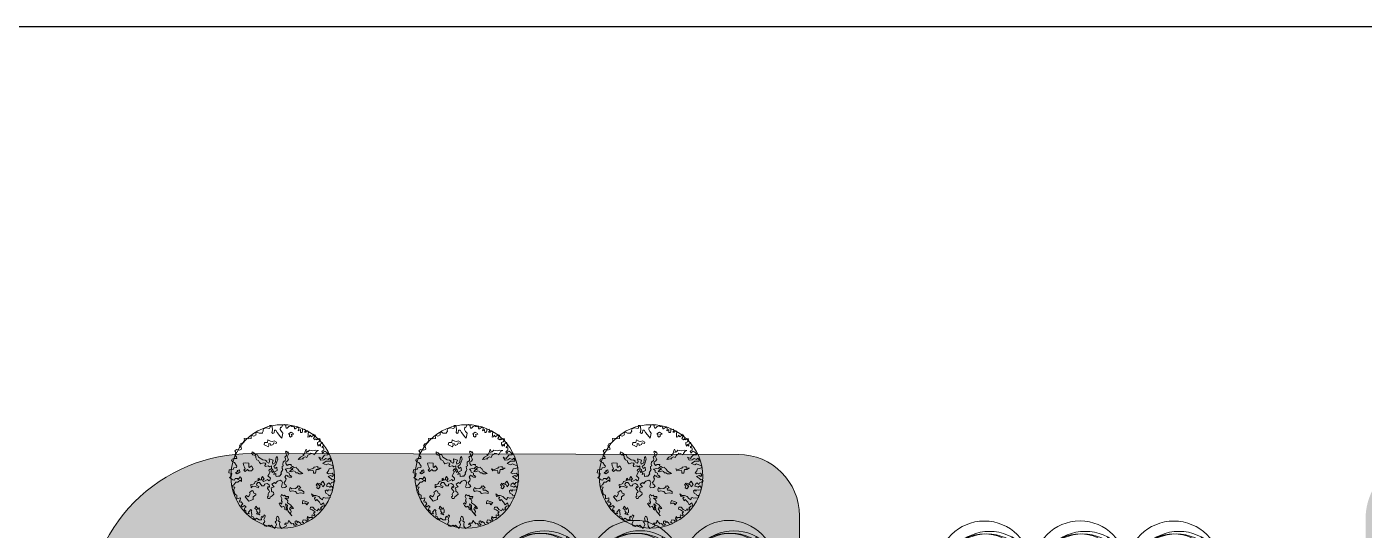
# Model space of a CAD drawing. Header units: millimetres. Extents: x 90964 to 877642, y 656808 to 1438307.
# Drawn here: x 332435 to 397787, y 1242452 to 1267066 of the extents above; entities that cross this region are included whole.
import ezdxf

# ---------------------------------------------------------------- set-up
doc = ezdxf.new("R2010")
doc.units = ezdxf.units.MM
doc.header["$LTSCALE"] = 300
doc.layers.get('Defpoints').update_dxf_attribs({"color": 6})
doc.layers.add('A-CAY', color=7, linetype='Continuous', lineweight=13, true_color=0x3b7500)
doc.layers.add('A-NET THAY', color=125, linetype='Continuous', lineweight=18)

# ---------------------------------------------------------------- blocks, each defined once
blk = doc.blocks.new('mb-cay14')
for p, q in [((-506, -503), (331, 486)), ((-50, 12), (-574, -343)), ((-41, 38), (-456, -639)), ((-33, 29), (577, -520)), ((-33, 12), (585, -224)), ((-24, -4), (636, -402))]:
    blk.add_line(p, q)
for centre, radius in [((-61, 67), 657), ((12, -79), 657), ((-61, -79), 621), ((-24, -116), 657)]:
    blk.add_circle(centre, radius)
blk = doc.blocks.new('02PTRX07')
at = {"color": 0, "linetype": 'ByBlock', "lineweight": 9}
for points in [[(0.44, -0.001), (0.467, -0.021), (0.48, -0.033), (0.492, -0.028), (0.503, -0.041), (0.489, -0.055), (0.473, -0.057), (0.462, -0.078), (0.447, -0.062), (0.43, -0.076), (0.424, -0.094), (0.462, -0.103), (0.453, -0.103), (0.47, -0.091), (0.487, -0.114), (0.48, -0.13), (0.46, -0.132), (0.444, -0.13), (0.435, -0.143), (0.426, -0.13), (0.411, -0.139), (0.417, -0.162), (0.44, -0.173), (0.446, -0.188), (0.46, -0.18), (0.458, -0.202), (0.449, -0.211), (0.431, -0.207), (0.415, -0.211), (0.397, -0.202), (0.389, -0.211), (0.386, -0.225), (0.367, -0.214), (0.349, -0.195), (0.322, -0.185), (0.299, -0.184), (0.279, -0.169), (0.288, -0.193), (0.319, -0.2), (0.308, -0.214), (0.319, -0.236), (0.331, -0.223), (0.356, -0.248), (0.37, -0.273), (0.394, -0.255), (0.403, -0.284), (0.385, -0.288), (0.367, -0.306), (0.376, -0.316), (0.356, -0.325), (0.346, -0.313), (0.335, -0.331), (0.31, -0.32), (0.292, -0.295), (0.268, -0.296), (0.265, -0.316), (0.284, -0.322), (0.313, -0.343), (0.3, -0.354), (0.311, -0.37), (0.308, -0.379), (0.284, -0.372), (0.283, -0.383), (0.288, -0.395), (0.276, -0.395), (0.261, -0.395), (0.254, -0.402), (0.242, -0.386), (0.238, -0.41), (0.251, -0.422), (0.231, -0.431), (0.224, -0.422), (0.2, -0.42), (0.189, -0.445), (0.202, -0.443), (0.206, -0.456), (0.179, -0.463), (0.172, -0.45), (0.152, -0.434), (0.143, -0.445), (0.134, -0.429), (0.12, -0.431), (0.12, -0.453), (0.14, -0.461), (0.129, -0.472), (0.113, -0.47), (0.102, -0.454), (0.086, -0.459), (0.073, -0.443), (0.054, -0.427), (0.065, -0.424), (0.05, -0.45), (0.025, -0.45), (0.018, -0.465), (0.03, -0.461), (0.039, -0.474), (0.034, -0.481), (-0.011, -0.502), (-0.027, -0.479), (-0.029, -0.454), (-0.023, -0.443), (-0.038, -0.433), (-0.032, -0.411), (-0.039, -0.393), (-0.052, -0.383), (-0.061, -0.402), (-0.056, -0.424), (-0.073, -0.438), (-0.066, -0.449), (-0.059, -0.465), (-0.075, -0.502), (-0.093, -0.485), (-0.108, -0.469), (-0.12, -0.479), (-0.133, -0.469), (-0.154, -0.483), (-0.172, -0.477), (-0.186, -0.456), (-0.172, -0.436), (-0.181, -0.417), (-0.172, -0.395), (-0.167, -0.379), (-0.177, -0.37), (-0.19, -0.395), (-0.2, -0.384), (-0.206, -0.397), (-0.202, -0.42), (-0.227, -0.42), (-0.252, -0.402), (-0.267, -0.42), (-0.278, -0.404), (-0.284, -0.39), (-0.303, -0.383), (-0.297, -0.372), (-0.3, -0.348), (-0.303, -0.336), (-0.297, -0.331), (-0.308, -0.318), (-0.33, -0.345), (-0.322, -0.361), (-0.354, -0.352), (-0.354, -0.331), (-0.37, -0.322), (-0.365, -0.302), (-0.353, -0.296), (-0.369, -0.28), (-0.387, -0.293), (-0.389, -0.293), (-0.399, -0.279), (-0.385, -0.266), (-0.399, -0.245), (-0.41, -0.247), (-0.419, -0.236), (-0.408, -0.231), (-0.406, -0.207), (-0.44, -0.216), (-0.44, -0.198), (-0.44, -0.18), (-0.451, -0.177), (-0.462, -0.169), (-0.464, -0.161), (-0.469, -0.132), (-0.474, -0.128), (-0.471, -0.125), (-0.46, -0.105), (-0.48, -0.1), (-0.489, -0.093), (-0.469, -0.082), (-0.451, -0.055), (-0.433, -0.055), (-0.41, -0.035), (-0.397, -0.048), (-0.397, -0.019), (-0.41, -0.005), (-0.428, -0.03), (-0.435, -0.019), (-0.457, -0.019), (-0.464, -0.035), (-0.481, -0.032), (-0.489, -0.025), (-0.512, -0.01), (-0.496, 0.001), (-0.489, 0.027), (-0.519, 0.035), (-0.514, 0.063), (-0.49, 0.07), (-0.478, 0.067), (-0.471, 0.083), (-0.444, 0.086), (-0.44, 0.099), (-0.448, 0.11), (-0.464, 0.135), (-0.481, 0.14), (-0.492, 0.153), (-0.487, 0.167), (-0.471, 0.172), (-0.442, 0.174), (-0.444, 0.189), (-0.46, 0.205), (-0.451, 0.23), (-0.462, 0.248), (-0.446, 0.259), (-0.415, 0.255), (-0.395, 0.262), (-0.399, 0.283), (-0.417, 0.297), (-0.406, 0.316), (-0.379, 0.328), (-0.367, 0.348), (-0.37, 0.366), (-0.331, 0.37), (-0.33, 0.362), (-0.303, 0.368), (-0.303, 0.378), (-0.304, 0.392), (-0.299, 0.396), (-0.297, 0.396), (-0.278, 0.389), (-0.256, 0.402), (-0.258, 0.408), (-0.256, 0.427), (-0.245, 0.427), (-0.227, 0.418), (-0.195, 0.419), (-0.195, 0.425), (-0.186, 0.438), (-0.188, 0.446), (-0.183, 0.461), (-0.159, 0.471), (-0.125, 0.462), (-0.116, 0.482), (-0.125, 0.493), (-0.109, 0.493), (-0.102, 0.481), (-0.098, 0.448), (-0.104, 0.423), (-0.093, 0.414), (-0.082, 0.421), (-0.079, 0.446), (-0.065, 0.448), (-0.052, 0.425), (-0.019, 0.382), (-0.007, 0.371), (0.003, 0.419), (-0.011, 0.434), (-0.022, 0.454), (-0.019, 0.475), (-0.009, 0.473)], [(-0.009, 0.473), (0, 0.495), (0.018, 0.503), (0.032, 0.493), (0.032, 0.481), (0.036, 0.466), (0.045, 0.466), (0.061, 0.482), (0.082, 0.489), (0.086, 0.481), (0.095, 0.481), (0.105, 0.487), (0.116, 0.473), (0.114, 0.459), (0.122, 0.461), (0.141, 0.473), (0.154, 0.475), (0.157, 0.459), (0.152, 0.441), (0.172, 0.452), (0.173, 0.425), (0.188, 0.423), (0.192, 0.441), (0.192, 0.455), (0.211, 0.454), (0.216, 0.457), (0.22, 0.441), (0.211, 0.427), (0.225, 0.427), (0.24, 0.441), (0.251, 0.427), (0.247, 0.412), (0.247, 0.398), (0.245, 0.38), (0.258, 0.384), (0.265, 0.398), (0.278, 0.384), (0.294, 0.396), (0.299, 0.408), (0.304, 0.398), (0.317, 0.398), (0.308, 0.382), (0.299, 0.366), (0.315, 0.353), (0.322, 0.368), (0.327, 0.355), (0.343, 0.362), (0.36, 0.366), (0.363, 0.35), (0.351, 0.335), (0.336, 0.328), (0.336, 0.312), (0.343, 0.292), (0.351, 0.307), (0.365, 0.292), (0.365, 0.314), (0.379, 0.319), (0.383, 0.33), (0.389, 0.31), (0.394, 0.297), (0.383, 0.287), (0.381, 0.276), (0.395, 0.281), (0.397, 0.264), (0.397, 0.253), (0.386, 0.246), (0.378, 0.237), (0.386, 0.226), (0.397, 0.237), (0.408, 0.244), (0.426, 0.232), (0.442, 0.216), (0.435, 0.21), (0.406, 0.206), (0.392, 0.19), (0.381, 0.174), (0.351, 0.185), (0.37, 0.156), (0.397, 0.162), (0.417, 0.174), (0.44, 0.164), (0.453, 0.178), (0.465, 0.162), (0.465, 0.146), (0.444, 0.149), (0.422, 0.146), (0.39, 0.124), (0.422, 0.113), (0.44, 0.121), (0.478, 0.106), (0.487, 0.108), (0.492, 0.086), (0.473, 0.076), (0.449, 0.072), (0.442, 0.053), (0.426, 0.035), (0.444, 0.024), (0.478, 0.033), (0.492, 0.017), (0.481, -0.001), (0.464, 0.008), (0.44, -0.001)]]:
    blk.add_lwpolyline(points, dxfattribs=at)
for points in [[(0.082, 0.427), (0.057, 0.413), (0.066, 0.404), (0.066, 0.389), (0.077, 0.378), (0.091, 0.393), (0.084, 0.404), (0.107, 0.407), (0.102, 0.416)], [(-0.097, 0.337), (-0.116, 0.341), (-0.141, 0.353), (-0.145, 0.328), (-0.174, 0.327), (-0.179, 0.305), (-0.163, 0.3), (-0.14, 0.285), (-0.132, 0.298), (-0.134, 0.318), (-0.118, 0.316), (-0.113, 0.3), (-0.091, 0.31), (-0.084, 0.325), (-0.061, 0.319), (-0.059, 0.332), (-0.082, 0.345)], [(0.292, 0.246), (0.26, 0.255), (0.245, 0.237), (0.229, 0.232), (0.236, 0.244), (0.227, 0.264), (0.222, 0.251), (0.213, 0.223), (0.195, 0.207), (0.208, 0.205), (0.172, 0.187), (0.152, 0.165), (0.174, 0.167), (0.202, 0.169), (0.193, 0.178), (0.219, 0.189), (0.234, 0.182), (0.245, 0.205), (0.263, 0.214), (0.269, 0.225), (0.286, 0.221), (0.308, 0.21), (0.315, 0.223), (0.326, 0.242), (0.347, 0.249), (0.319, 0.255)], [(-0.301, 0.055), (-0.283, 0.073), (-0.301, 0.103), (-0.319, 0.085), (-0.325, 0.091), (-0.325, 0.127), (-0.361, 0.133), (-0.379, 0.127), (-0.373, 0.103), (-0.367, 0.091), (-0.361, 0.073), (-0.373, 0.061), (-0.361, 0.049), (-0.337, 0.067), (-0.325, 0.055)], [(-0.046, 0.003), (-0.03, 0.003), (-0.011, 0.024), (-0.016, 0.036), (-0.007, 0.051), (0.002, 0.067), (-0.004, 0.076), (-0.005, 0.096), (0.007, 0.104), (0.003, 0.119), (0.005, 0.137), (0.016, 0.147), (0.025, 0.151), (0.027, 0.171), (0.021, 0.187), (0.038, 0.203), (0.034, 0.223), (0.027, 0.235), (0.034, 0.244), (0.039, 0.242), (0.048, 0.232), (0.054, 0.237), (0.059, 0.225), (0.054, 0.21), (0.043, 0.19), (0.05, 0.178), (0.056, 0.164), (0.045, 0.146), (0.031, 0.142), (0.031, 0.126), (0.043, 0.106), (0.061, 0.114), (0.084, 0.114), (0.082, 0.104), (0.095, 0.097), (0.111, 0.085), (0.131, 0.09), (0.138, 0.078), (0.148, 0.069), (0.159, 0.051), (0.197, 0.028), (0.184, 0.024), (0.159, 0.024), (0.145, 0.036), (0.129, 0.035), (0.122, 0.047), (0.107, 0.054), (0.084, 0.046), (0.068, 0.049), (0.079, 0.058), (0.09, 0.071), (0.097, 0.063), (0.1, 0.072), (0.079, 0.09), (0.074, 0.074), (0.052, 0.078), (0.025, 0.069), (0.039, 0.058), (0.041, 0.042), (0.064, 0.031), (0.066, 0.011), (0.075, 0.008), (0.088, -0.007), (0.064, -0.007), (0.048, 0.001), (0.054, 0.006), (0.036, 0.013), (0.023, -0.007), (0.034, -0.023), (0.029, -0.041), (0.014, -0.058), (0.02, -0.076), (0.031, -0.082), (0.039, -0.096), (0.023, -0.107), (-0.005, -0.109), (-0.012, -0.096), (-0.007, -0.085), (-0.002, -0.06), (-0.007, -0.046), (-0.022, -0.035), (-0.048, -0.046), (-0.055, -0.053), (-0.068, -0.069), (-0.079, -0.058), (-0.104, -0.076), (-0.095, -0.087), (-0.082, -0.099), (-0.111, -0.11), (-0.107, -0.125), (-0.107, -0.142), (-0.1, -0.15), (-0.089, -0.153), (-0.084, -0.171), (-0.102, -0.187), (-0.12, -0.2), (-0.122, -0.213), (-0.141, -0.213), (-0.147, -0.198), (-0.138, -0.189), (-0.14, -0.171), (-0.136, -0.157), (-0.129, -0.155), (-0.125, -0.144), (-0.134, -0.132), (-0.147, -0.116), (-0.141, -0.098), (-0.131, -0.107), (-0.125, -0.096), (-0.131, -0.08), (-0.149, -0.069), (-0.175, -0.073), (-0.177, -0.091), (-0.2, -0.089), (-0.215, -0.069), (-0.222, -0.057), (-0.24, -0.06), (-0.252, -0.074), (-0.249, -0.087), (-0.229, -0.098), (-0.234, -0.109), (-0.263, -0.098), (-0.29, -0.094), (-0.304, -0.109), (-0.306, -0.078), (-0.284, -0.076), (-0.272, -0.067), (-0.265, -0.049), (-0.229, -0.039), (-0.24, -0.023), (-0.227, -0.015), (-0.224, -0.033), (-0.204, -0.033), (-0.204, -0.015), (-0.195, -0.001), (-0.179, -0.025), (-0.195, -0.035), (-0.184, -0.048), (-0.168, -0.042), (-0.145, -0.028), (-0.134, -0.041), (-0.122, -0.035), (-0.12, -0.025), (-0.118, -0.015), (-0.141, 0.006), (-0.134, 0.02), (-0.12, 0.049), (-0.132, 0.053), (-0.129, 0.065), (-0.118, 0.072), (-0.106, 0.054), (-0.098, 0.038), (-0.088, 0.049), (-0.093, 0.063), (-0.106, 0.078), (-0.107, 0.101), (-0.125, 0.094), (-0.138, 0.104), (-0.167, 0.096), (-0.172, 0.106), (-0.163, 0.121), (-0.168, 0.128), (-0.184, 0.132), (-0.211, 0.121), (-0.222, 0.135), (-0.231, 0.155), (-0.247, 0.162), (-0.259, 0.18), (-0.259, 0.196), (-0.269, 0.205), (-0.286, 0.21), (-0.297, 0.223), (-0.295, 0.239), (-0.276, 0.228), (-0.259, 0.212), (-0.241, 0.208), (-0.231, 0.187), (-0.19, 0.16), (-0.167, 0.157), (-0.152, 0.149), (-0.156, 0.142), (-0.134, 0.128), (-0.125, 0.14), (-0.129, 0.171), (-0.091, 0.158), (-0.098, 0.135), (-0.095, 0.119), (-0.07, 0.133), (-0.061, 0.183), (-0.052, 0.192), (-0.045, 0.167), (-0.064, 0.115), (-0.086, 0.096), (-0.075, 0.076), (-0.057, 0.089), (-0.052, 0.058), (-0.077, 0.046), (-0.086, 0.018), (-0.066, 0.028), (-0.064, 0.01), (-0.063, -0.001)], [(-0.453, 0.036), (-0.428, 0.051), (-0.437, 0.058), (-0.417, 0.063), (-0.412, 0.042), (-0.437, 0.024)], [(0.341, 0.079), (0.341, 0.097), (0.305, 0.091), (0.299, 0.079), (0.263, 0.067), (0.239, 0.073), (0.251, 0.055), (0.293, 0.061), (0.299, 0.049), (0.299, 0.031), (0.317, 0.031), (0.323, 0.067), (0.348, 0.067), (0.372, 0.079)], [(0.074, -0.107), (0.09, -0.119), (0.125, -0.117), (0.147, -0.101), (0.14, -0.094), (0.158, -0.089), (0.177, -0.109), (0.156, -0.116), (0.158, -0.134), (0.181, -0.132), (0.206, -0.15), (0.206, -0.166), (0.176, -0.159), (0.141, -0.164), (0.125, -0.144), (0.093, -0.139), (0.074, -0.146), (0.066, -0.13)], [(0.372, -0.064), (0.353, -0.069), (0.346, -0.08), (0.338, -0.066), (0.324, -0.084), (0.335, -0.092), (0.331, -0.11), (0.346, -0.119), (0.364, -0.096), (0.349, -0.092), (0.376, -0.076), (0.389, -0.101), (0.407, -0.078), (0.387, -0.046)], [(-0.283, -0.143), (-0.295, -0.137), (-0.319, -0.155), (-0.313, -0.167), (-0.325, -0.191), (-0.331, -0.197), (-0.349, -0.185), (-0.361, -0.197), (-0.325, -0.239), (-0.283, -0.221), (-0.283, -0.197), (-0.259, -0.179), (-0.259, -0.167), (-0.277, -0.161)], [(0.088, -0.381), (0.077, -0.357), (0.084, -0.34), (0.075, -0.322), (0.068, -0.313), (0.079, -0.293), (0.09, -0.313), (0.104, -0.309), (0.093, -0.293), (0.075, -0.273), (0.047, -0.256), (0.05, -0.234), (0.041, -0.223), (0.023, -0.209), (0.056, -0.211), (0.057, -0.195), (0.031, -0.193), (0.02, -0.182), (0.009, -0.187), (-0.009, -0.175), (-0.016, -0.193), (-0.007, -0.214), (-0.011, -0.236), (-0.005, -0.246), (-0.009, -0.268), (-0.022, -0.256), (-0.032, -0.261), (-0.022, -0.279), (-0.007, -0.295), (0.011, -0.286), (0.023, -0.306), (0.023, -0.32), (0.038, -0.325), (0.034, -0.293), (0.027, -0.263), (0.047, -0.279), (0.045, -0.3), (0.05, -0.331), (0.063, -0.347)], [(0.251, -0.251), (0.233, -0.245), (0.197, -0.233), (0.191, -0.251), (0.191, -0.264), (0.209, -0.257), (0.221, -0.257), (0.233, -0.275)], [(-0.251, -0.361), (-0.24, -0.348), (-0.249, -0.338), (-0.251, -0.32), (-0.267, -0.311), (-0.259, -0.286), (-0.245, -0.304), (-0.236, -0.318), (-0.227, -0.3), (-0.218, -0.327), (-0.218, -0.347), (-0.233, -0.354), (-0.22, -0.37)]]:
    blk.add_lwpolyline(points, close=True, dxfattribs=at)
blk.add_circle((0, 0), 0.5, dxfattribs=at)

msp = doc.modelspace()

# ---------------------------------------------------------------- hatches: boundary and pattern name
at = {"layer": 'A-NET THAY'}
h = msp.add_hatch(dxfattribs=at)
h.set_pattern_fill('AR-HBONE', color=250, scale=3, double=1)
h.set_pattern_definition([(45, (420761.15, 1196025.32), (-3e-11, 431.0523), [914.4, -304.8]), (135, (420976.68, 1196240.84), (-3e-11, 431.0523), [914.4, -304.8])])
edge = h.paths.add_edge_path()
edge.add_line((445534.9, 1245943.2), (400857.2, 1246022.2))
edge.add_arc((400852.2, 1243022.2), 3000, 89.904369, 180)
edge.add_line((397852.2, 1243022.2), (397852.2, 1241125.3))
edge.add_line((397852.2, 1241125.3), (436544.8, 1241125.3))
edge.add_line((436544.8, 1241125.3), (445534.9, 1241125.3))
edge.add_line((445534.9, 1241125.3), (445534.9, 1245943.2))
edge = h.paths.add_edge_path()
edge.add_arc((367189.7, 1243160), 3000, 0, 89.963716)
edge.add_line((367191.6, 1246160), (343379.3, 1246200.3))
edge.add_arc((343374.3, 1238200.3), 8000, 89.963716, 180.914987)
edge.add_line((335375.3, 1238072.5), (335974, 1197977.4))
edge.add_arc((338973.6, 1198025.3), 3000, 180.914987, 270)
edge.add_line((338973.6, 1195025.3), (338402.6, 1236125.8))
edge.add_line((338402.6, 1236125.8), (338333.2, 1241125.3))
edge.add_line((338333.2, 1241125.3), (370189.7, 1241125.3))
edge.add_line((370189.7, 1241125.3), (370189.7, 1243160))
edge = h.paths.add_edge_path()
edge.add_line((339082.3, 1187203.7), (339057, 1189025.3))
edge.add_line((339057, 1189025.3), (337063.7, 1189025.3))
edge.add_arc((337063.7, 1186025.3), 3000, 90, 180.938602)
edge.add_line((334064.1, 1185976.2), (334435.1, 1161466.3))
edge.add_line((334435.1, 1161466.3), (339439.8, 1161466.3))
edge.add_line((339439.8, 1161466.3), (339082.3, 1187203.7))

# ---------------------------------------------------------------- linework, layer by layer
msp.add_lwpolyline([(370189.7, 1241125.3), (370189.7, 1243160, 0.4134094), (367197.9, 1246160), (343396.2, 1246200.2, 0.4190951), (335375.1, 1238089.1), (335973.9, 1197983.6, 0.4101506), (338973.6, 1195025.3), (339015.3, 1195025.3)], format="xyb", dxfattribs=at)
at = {"layer": 'Defpoints', "color": 1}
msp.add_lwpolyline([(294836.5, 1161466.3), (444169.9, 1161466.3), (444169.9, 1267066.3), (294836.5, 1267066.3)], close=True, dxfattribs=at)

# ---------------------------------------------------------------- block references
at = {"layer": 'A-CAY'}
for name, p, xscale, yscale, zscale in [('02PTRX07', (344934.9, 1245082.3), 5062.5, 5062.5, 5062.5), ('02PTRX07', (353934.9, 1245082.3), 5062.5, 5062.5, 5062.5), ('02PTRX07', (362934.9, 1245082.3), 5062.5, 5062.5, 5062.5), ('mb-cay14', (357690.4, 1240426.6), 3.461538461538461, 3.461538461538461, 3.461538461538461), ('mb-cay14', (362363.6, 1240428.6), 3.461538461538461, 3.461538461538461, 3.461538461538461), ('mb-cay14', (366947.4, 1240426.6), 3.461538461538461, 3.461538461538461, 3.461538461538461), ('mb-cay14', (379436.4, 1240396.6), 3.461538461538461, 3.461538461538461, 3.461538461538461), ('mb-cay14', (384109.6, 1240398.6), 3.461538461538461, 3.461538461538461, 3.461538461538461), ('mb-cay14', (388693.4, 1240396.6), 3.461538461538461, 3.461538461538461, 3.461538461538461)]:
    msp.add_blockref(name, p, dxfattribs=dict(at, xscale=xscale, yscale=yscale, zscale=zscale))

doc.saveas('drawing.dxf')
